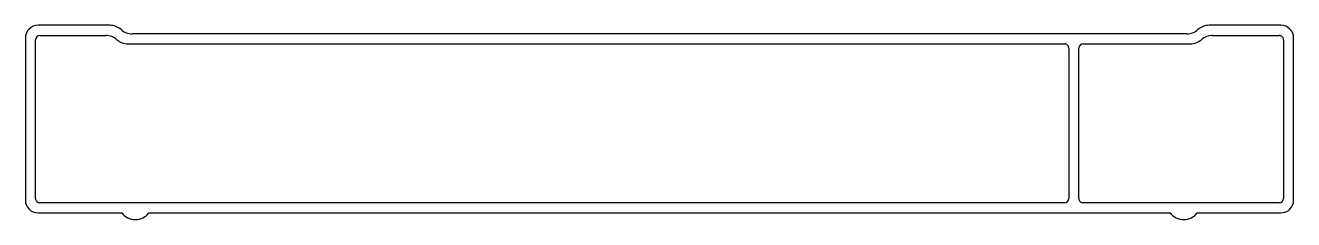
# Model space of a CAD drawing. Extents: x 2548 to 2698, y 1556 to 1579.
import ezdxf

# ---------------------------------------------------------------- set-up
doc = ezdxf.new("R2010")
doc.units = 0
doc.layers.get('0').update_dxf_attribs({"linetype": 'CONTINUOUS'})

msp = doc.modelspace()

# ---------------------------------------------------------------- linework, layer by layer
for p, q in [((2557.93, 1579.24), (2549.43, 1579.24)), ((2549.63, 1578.04), (2557.43, 1578.04)), ((2685.28, 1578.24), (2560.57, 1578.24)), ((2696.43, 1579.24), (2687.93, 1579.24)), ((2688.35, 1578.04), (2696.23, 1578.04)), ((2547.93, 1577.73), (2547.93, 1558.53)), ((2549.13, 1558.74), (2549.13, 1577.54)), ((2560.07, 1577.04), (2670.83, 1577.04)), ((2671.33, 1576.54), (2671.33, 1558.74)), ((2672.53, 1558.74), (2672.53, 1576.54)), ((2673.03, 1577.04), (2685.7, 1577.04)), ((2696.73, 1577.54), (2696.73, 1558.74)), ((2697.93, 1558.54), (2697.93, 1577.74)), ((2549.43, 1557.04), (2559.33, 1557.04)), ((2670.83, 1558.24), (2549.63, 1558.24)), ((2562.53, 1557.04), (2683.33, 1557.04)), ((2696.23, 1558.24), (2673.03, 1558.24)), ((2686.53, 1557.04), (2696.43, 1557.04))]:
    msp.add_line(p, q)
for centre, radius, start, end in [((2549.43, 1577.74), 1.5, 90.0317, 180.0942), ((2549.63, 1577.54), 0.5, 90.0265, 180), ((2557.43, 1576.04), 2, 48.5904, 90.0133), ((2557.93, 1577.24), 2, 48.5904, 90.0274), ((2560.57, 1580.24), 2, 228.5904, 270), ((2685.28, 1580.24), 2, 270, 311.4096), ((2687.93, 1577.24), 2, 90.0274, 131.4096), ((2688.35, 1576.04), 2, 90.0133, 131.4096), ((2696.23, 1577.54), 0.5, 0, 90.0265), ((2696.43, 1577.74), 1.5, 360, 90.0317), ((2560.07, 1579.04), 2, 228.5904, 270), ((2670.83, 1576.54), 0.5, 0.0193, 90.0534), ((2673.03, 1576.54), 0.5, 90.0534, 180.0193), ((2685.7, 1579.04), 2, 270, 311.4096), ((2549.43, 1558.54), 1.5, 180.0942, 270.0317), ((2549.63, 1558.74), 0.5, 180, 270.0265), ((2670.83, 1558.74), 0.5, 270.0265, 0.0193), ((2673.03, 1558.74), 0.5, 180.0193, 270.0265), ((2696.23, 1558.74), 0.5, 270.0265, 0), ((2696.43, 1558.54), 1.5, 270.0317, 0), ((2560.93, 1558.24), 2, 216.8699, 323.1301), ((2684.93, 1558.24), 2, 216.8699, 323.1301)]:
    msp.add_arc(centre, radius, start, end)

doc.saveas('drawing.dxf')
